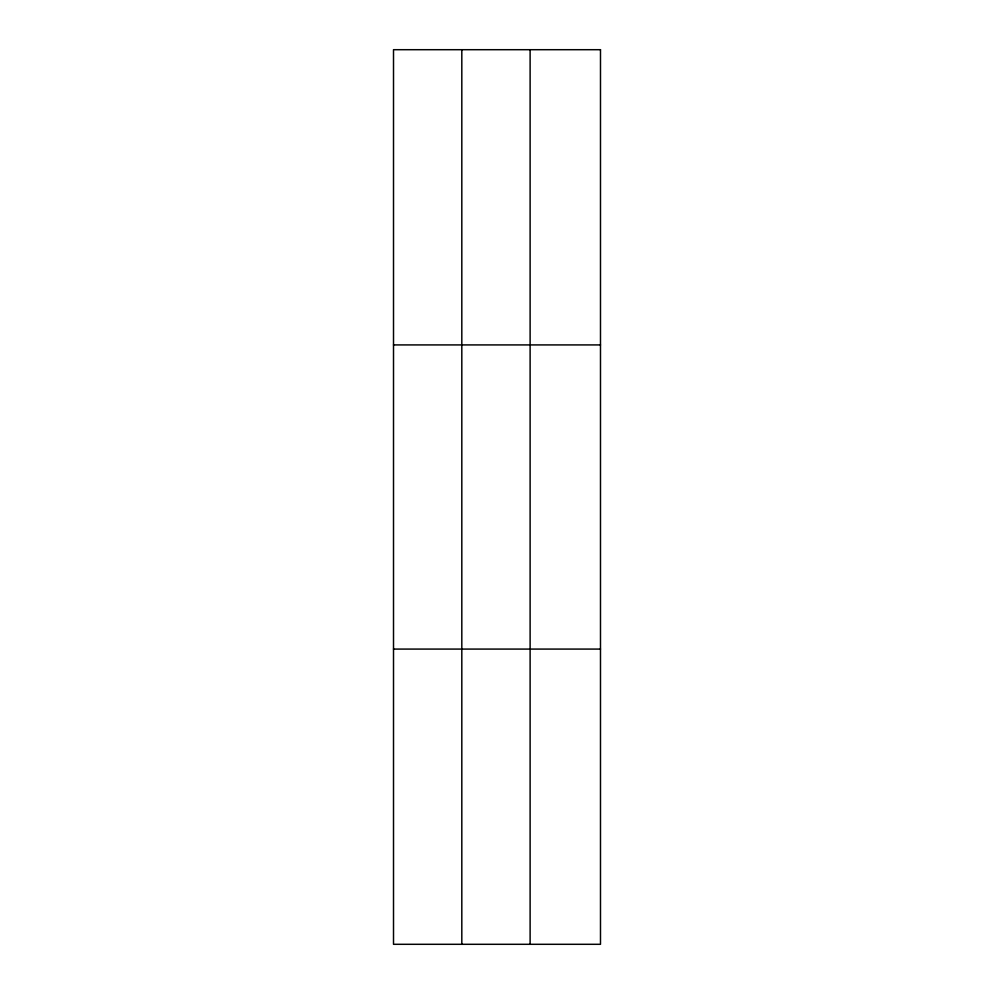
<?xml version="1.0" encoding="UTF-8"?>
<svg xmlns="http://www.w3.org/2000/svg" width="994" height="994" viewBox="0 0 994 994"><rect width="100%" height="100%" fill="white"/><g stroke="black" fill="none" stroke-linecap="round" stroke-linejoin="round"><path stroke-width="1.49" d="M461.812 944.3L461.812 49.7M530.113 944.3L530.113 49.7M393.512 344.918L600.488 344.918M393.512 649.082L600.488 649.082M600.488 49.7L600.488 944.3L393.512 944.3L393.512 49.7L600.488 49.7"/></g></svg>
